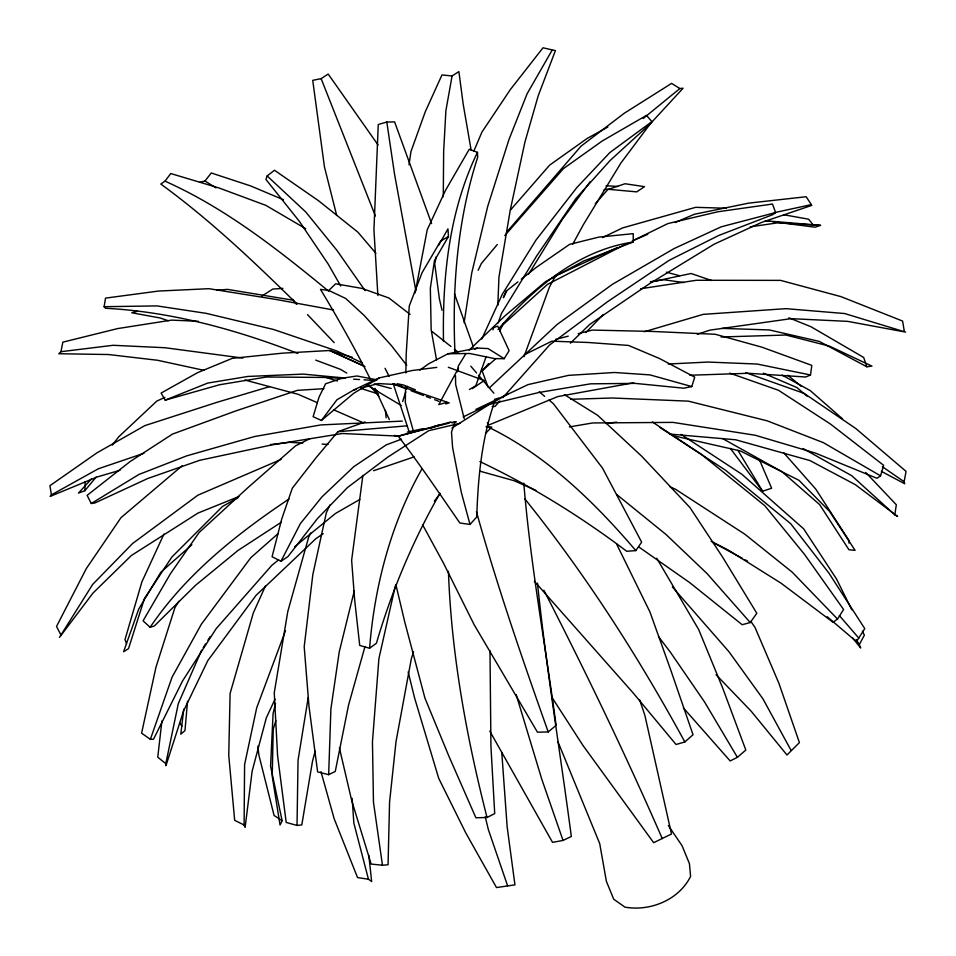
<?xml version="1.0" encoding="UTF-8"?>
<svg xmlns="http://www.w3.org/2000/svg" width="956" height="956" viewBox="0 0 956 956"><rect width="100%" height="100%" fill="white"/><g stroke="black" fill="none" stroke-linecap="round" stroke-linejoin="round"><path stroke-width="1.43" d="M848.964 543.116L848.976 540.475L815.791 489.149L783.621 452.654M275.041 699.147L266.33 717.813L252.157 771.11L245.118 827.322L244.091 825.016L244.593 764.585L256.686 707.87L285.474 630.757M443.273 196.816L443.656 151.239L445.902 110.597L452.08 75.954L458.892 71.604L463.206 104.276L471.129 150.14M315.157 751.201L312.516 761.167L301.797 824.909L297.029 825.434L298.045 760.271L308.214 697.545M405.607 386.26L405.308 402.488L413.673 432.112M405.858 372.995L406.216 353.816L409.264 305.98L422.062 272.711L440.608 241.043L448.448 236.55L447.958 228.89L438.529 245.489M91.465 478.872L78.452 493.117L84.869 490.703L85.156 481.752M329.975 504.935L326.295 512.918L312.827 574.58L304.199 646.77L308.979 706.257L317.631 771.886L328.661 774.683L330.907 708.886L339.237 651.861L354.329 590.7M497.813 305.358L498.96 277.132L510.301 209.902L524.975 141.87L538.204 95.815L555.412 50.608L542.996 47.8L510.385 89.517L481.908 132.119L473.841 151.108M187.531 701.298L184.974 730.599L180.804 734.184L183.755 709.101M362.874 475.371L351.629 560.3L354.664 599.926L359.719 645.443L369.59 648.24C374.549 585.98 390.92 523.422 421.895 469.002M161.923 720.92L157.752 757.212L165.806 763.641L165.95 765.672L183.612 710.834L207.822 660.596L256.089 595.337L315.815 538.73L323.188 533.675M689.862 375.242L748.428 373.282L805.753 377.011L810.509 374.979L811.811 365.371L762.004 347.207L715.303 334.277L652.135 331.433L592.35 330.083L578.177 333.656M409.013 164.814L410.972 151.55L425.265 111.792L441.959 74.962L452.08 75.954M669.869 434.072L735.702 439.784L809.923 460.553L855.321 484.656L897.624 516.467L894.816 514.806L896.322 504.756L865.694 472.443M464.126 322.698L471.738 272.998L487.751 206.233L508.962 139.552L527.115 93.748L551.994 50.405M457.422 371.824L458.318 366.005L465.811 353.768M297.878 353.481C236.144 329.629 171.817 311.764 105.459 308.262L104.12 306.697L105.53 298.117L158.565 291.054L208.934 288.688L276.26 299.491L333.536 310.007M415.131 292.871L427.236 229.751L445.448 190.459L469.265 149.244L477.462 152.351L477.677 157.31C457.267 220.549 452.033 287.159 454.996 353.242M881.372 471.356L904.723 483.748L904.137 481.728L906.061 471.392L855.799 428.515L804.115 393.394L745.62 372.625M204.237 370.39L157.621 360.281L108.554 354.533L58.806 353.732L60.933 351.7L62.857 342.152L117.624 328.589L171.662 320.117L198.358 321.3M436.199 256.782L434.741 263.856L439.413 298.953L442.042 310.318M165.806 763.641L178.294 703.664L201.632 650.164M395.282 586.016L378.911 658.553L372.446 741.928L373.473 802.263L382.472 865.228L388.064 864.762L389.57 802.084L395.999 741.701L411.307 658.827L413.542 651.801M275.519 703.425L273.093 713.499L270.572 766.234L282.139 820.726L280.048 824.992L272.221 776.296L273.237 729.213L275.83 720.681M364.965 646.638L348.51 705.253L335.269 771.444L328.661 774.683M569.418 426.914L592.66 422.958L672.964 422.385L755.204 435.243L815.396 453.084L876.927 478.275L880.56 475.849L883.643 465.309L830.441 424.034L778.507 390.287L729.763 373.139M451.925 428.073L489.257 404.472L538.861 392.498L590.545 383.834L635.095 383.38L683.755 388.196L691.797 386.571L694.701 377.118L659.628 358.572L628.522 345.439L588.322 342.487L551.851 341.184L524.282 354.796M503.812 396.095L507.672 394.039L494.682 401.616C481.657 438.553 477.988 478.048 476.757 516.957L470.005 524.438L459.884 523.004C439.617 493.834 419.899 464.269 398.234 436.175L394.135 435.446M402.631 401.532L405.726 391.852M406.611 389.08L407.495 386.308M454.901 422.026L451.507 432.184L452.594 447.444L461.27 492.232L470.005 524.438M492.961 329.856L493.726 327.585L497.741 326.08L509.106 350.649L504.194 358.691L494.766 358.631L469.719 353.493L447.994 353.768L428.945 363.65L419.768 370.139M178.844 601.276L174.936 607.598L155.959 667.216L141.596 733.18L150.367 739.358L172.032 677.254L201.346 624.244L250.735 557.754L278.292 533.436M375.887 253.256L357.855 232.129L318.515 200.724L274.48 170.24L267.142 175.94L265.923 179.429L299.336 221.314L328.159 263.999L340.706 285.987M486.198 356.492L475.801 385.746L469.396 389.498M498.088 323.056L501.553 313.305L536.758 255.814L575.715 198.788L610.119 160.489L650.008 124.089L683.086 88.227L679.883 88.549L643.221 118.484M523.996 356.648L549.449 287.051L555.806 275.364M477.462 152.351C449.093 210.882 442.305 277.156 443.5 341.471M265.613 585.67L253.352 612.82L230.097 693.482L228.747 755.383L234.674 820.308L244.091 825.016M481.788 339.01L502.294 294.305L535.946 240.147L576.838 187.579L609.892 152.53L651.92 121.615L646.471 115.401L602.184 141.01L563.431 168.626L504.792 235.582M163.966 534.022L141.918 581.822L124.997 639.6L126.503 643.496M478.155 270.285L481.31 263.593L497.275 244.545M310.664 533.066L308.704 537.033L287.78 611.553L274.252 692.789L277.575 755.61L286.203 822.435L297.029 825.434M499.713 330.991L503.645 323.009M504.529 294.83L506.537 290.887L517.937 281.877M365.144 421.907L337.838 431.73L315.815 458.044L292.333 488.169L281.697 519.132L272.078 556.739L280.968 561.244L300.399 523.565L321.873 496.977L353.756 466.707L386.26 444.875L401.508 439.151M852.394 637.664L860.711 648.001L859.325 644.559L864.367 635.166L862.384 631.151M458.569 367.881L438.78 404.591L446.751 402.428M572.752 244.198L583.339 224.72L620.958 162.926L651.92 121.615M439.987 493.272C412.956 540.51 391.721 590.951 376.437 643.185L369.59 648.24M448.448 236.55L434.454 260.606L430.343 288.198L431.156 329.736L436.522 359.826M528.68 274.121L562.259 219.545L590.246 181.556M238.892 496.546L198.035 513.049L131.295 555.567L92.947 593.114L59.499 637.365L92.636 584.451L132.561 543.534L197.868 495.196L281.112 459.418M827.239 616.74L856.48 641.655L864.774 628.63L828.983 573.182L790.66 523.661L725.592 470.256L659.736 427.356M203.21 647.678L205.564 643.938M207.93 640.197L210.284 636.457M711.168 541.335L728.197 550.023L780.909 583.088L833.023 622.248L837.528 619.058L843.586 609.486L804.605 554.504L764.872 505.772L701.286 454.279L652.327 421.943M479.888 461.581C531.787 486.222 580.901 516.658 626.718 551.277L635.824 550.596L641.655 542.16L602.567 468.201L553.369 403.671L549.019 400.014M639.217 547.262L689.706 582.622L742.179 624.722L750.233 622.547L756.817 613.286L722.521 557.013L690.005 507.612L641.643 456.179L597.715 415.358L564.315 394.577M377.166 379.89L356.982 375.983L342.033 378.229L325.614 383.762L319.065 397.051L313.102 416.697L321.431 420.449L336.954 399.751L353.696 390.012L379.365 377.871L412.036 370.546L436.82 367.379M296.993 304.044C253.902 261.574 209.77 219.749 160.811 184.042L165.006 181.15L170.777 173.55L219.211 188.045L265.876 205.373L305.717 228.711M112.306 445.126L118.628 436.916L156.808 401.078L164.91 397.373M310.031 438.601L295.547 445.855L248.07 487.512L199.159 532.456L170.443 573.696L143.089 620.814L150.104 627.315C185.858 574.448 236.479 534.129 289.047 498.996M199.876 182.261L204.978 181.019L211.276 172.976L250.651 185.93L283.49 199.78M434.371 501.099L439.808 494.156M84.869 490.703L96.138 477.032M143.926 453.287L98.337 468.775L51.409 494.885L50.166 496.403L97.345 476.913L120.026 470.268M506.525 232.32L581.021 146.184L624.256 113.25L671.578 83.399L679.883 88.549M750.83 621.352L755.013 627.423L778.937 683.349L799.407 742.609L786.979 755.001L751.105 711.121L716.044 674.709M510.444 210.093L549.616 165.149L587.092 138.501L607.873 127.04M595.265 203.843L607.813 189.563L625.045 183.743L644.499 186.659L636.768 191.869L606.391 189.121L603.69 190.244M499.904 400.934L495.029 406.42L492.125 406.563M502.832 397.636L549.628 344.937L607.622 301.654L669.2 260.307L718.685 235.487L772.866 214.622L775.591 212.555L772.484 204.034L717.825 211.778L667.862 223.596L632.263 240.972M482.744 370.175L488.659 363.615M498.064 329.521C533.352 288.413 577.95 250.293 633.254 241.999L633.231 233.658L598.862 237.1L569.609 244.366L536.185 267.453L521.355 279.164M585.861 332.533L603.356 314.452M485.54 433.403L491.743 427.045L485.995 426.758M370.342 379.138C354.963 348.558 338.173 318.611 320.487 289.369L328.78 290.457L335.628 283.801L362.013 288.425L388.961 298.021L410.088 314.381M570.397 343.168L589.649 324.466L650.176 283.275L714.084 244.21L761.406 222.473L811.835 205.361L806.147 196.733L748.644 203.138L694.331 214.275L675.151 222.521M469.157 350.135L504.983 315.85L545.661 281.542L583.375 261.108L633.254 241.999M489.412 387.825L557.001 324.55L612.33 284.374L674.219 248.512L721.266 226.799L775.591 212.555M501.207 326.355L547.43 284.434L625.666 244.186M191.857 544.741L160.895 572.166L138.739 609.032L123.587 651.741L128.498 648.682L144.44 598.528L171.889 557.025L222.485 506.501L238.056 497.694M534.368 581.248L633.027 692.801L676.059 744.509L684.855 741.952L693.028 734.734L671.052 670.909L649.961 611.995L616.572 543.976M481.346 371.406L495.65 358.823M683.397 707.942L730.157 760.94L737.399 757.331L745.823 750.054L722.593 687.806L698.717 629.61L656.712 558.22M182.345 465.608L120.982 517.662L86.291 568.629L56.523 626.443L61.136 635.417M422.791 525.131L443.68 563.514L474.128 624.686L537.463 732.188L548.218 731.926L556.105 725.341C545.302 644.619 530.449 564.351 523.792 483.186M278.602 559.834L271.755 565.414L216.211 628.618L182.632 680.792L153.498 739.239L150.367 739.358M294.544 546.832L335.568 513.408L359.838 499.462M321.431 420.449L353.792 393.239L379.365 377.871M553.512 277.826L557.097 275.137M472.324 388.614L484.226 380.536L448.328 367.283M280.968 561.244L287.983 556.547L317.332 518.726L347.494 487.536L387.646 457.219L428.742 430.678L460.326 423.245M281.327 522.215L238.008 550.441L195.538 585.311L154.298 626.001L150.104 627.315M336.703 215.447L324.431 166.798L312.731 80.352L321.132 78.631L328.195 74.054L378.074 144.989M261.657 296.229L272.795 289.059L282.916 288.389M323.965 388.686L297.4 390.347L236.084 410.829L172.462 434.096L130.028 461.617L87.127 495.363L91.274 503.501L138.931 474.463L186.683 455.869L254.547 436.534L320.81 424.93L402.345 421.106M395.88 584.594L404.735 621.914L424.942 698.143L448.794 755.957L475.909 817.786L487.022 817.488L494.718 813.592L490.942 746.552L489.986 650.737M474.797 349.322L477.355 348.044L488.062 348.582L504.194 358.691M551.755 697.091L582.981 745.453L653.665 842.69L671.506 834.002L644.87 715.327L639.672 699.935M463.194 416.924L494.682 401.616M602.495 237.602L622.619 227.91L695.645 207.333L726.393 208.241M489.759 731.065L552.52 842.356L563.036 840.443L571.33 836.476C560.168 752.014 546.246 667.874 537.475 583.148M475.885 409.443L528.059 384.611L568.545 375.361L614.565 372.493L649.996 374.895L691.797 386.571M558.447 274.527L617.719 247.389M632.681 240.769L647.75 234.292M352.358 357.305L329.76 350.494L282.414 353.17L232.26 358.357L197.557 372.673L161.11 393.071L165.197 400.146L207.667 383.093L247.819 376.461L303.231 374.107L345.475 378.086M430.606 428.24L438.924 425.121M373.557 470.722L414.103 456.884M730.312 448.376L762.625 491.253L771.623 488.217L759.375 459.645M765.278 220.752L820.535 225.365L815.05 227.193L772.591 221.696M697.33 334.265L709.961 330.131L791.03 318.659L847.733 321.371L905.607 332.102L844.674 313.544L785.963 308.657L703.174 314.369L644.44 331.708M445.735 403.946L449.2 402.894L393.167 383.643M269.712 386.606L217.048 402.297L144.786 425.647L96.855 452.905L49.939 485.684L51.409 494.885M165.197 400.146L219.665 384.73L266.485 377.011L326.976 377.465L343.252 378.504M431.598 223.596L394.613 121.914L386.81 122.045L378.253 124.519L373.939 229.834L377.883 295.524M494.443 399.369L498.721 398.138M451.041 421.907L398.234 436.175L449.248 423.09M137.21 311.298L131.737 312.755L160.106 317.978L168.22 320.738M353.696 390.012L356.433 389.295M360.531 388.22L378.289 383.571L403.109 384.91L415.382 389.773M555.52 339.368L568.258 336.154M774.336 212.662L810.736 204.751M407.232 432.088L423.161 428.658M434.741 426.161L439.079 425.229M650.869 282.08L691.057 273.5L711.67 280.538M447.994 353.768L477.355 348.044M452.2 422.624L456.299 421.847M501.792 752.623L507.158 826.916L514.949 884.862L496.487 887.55L465.787 832.939L438.72 778.339L414.51 697.677L408.176 671.925M91.274 503.501L95.003 502.916L147.654 478.538L199.756 460.29L271.624 444.946L342.379 433.51L399.775 436.175M650.343 281.721L663.548 279.714L683.731 282.558M640.568 288.76L696.338 280.275L780.562 280.371L840.969 296.635L902.595 321.061L904.28 331.135M750.257 226.823L778.065 222.784L820.535 225.365M633.649 382.794L557.718 396.597L488.767 425.026L487.333 422.636M606.295 423.52L616.608 422.134M451.28 422.66L455.665 422.086M722.186 328.386L769.353 329.951L819.328 341.411L866.829 366.769L871.968 366.136L829.485 346.156L785.916 335.03L721.111 336.978M60.933 351.7L113.071 345.295L165.018 347.733L242.955 358.094M270.512 444.552L289.465 442.329L302.825 443.058M337.838 431.73L407.375 425.802M217.12 290.242L227.516 289.381L293.468 300.268M668.244 364.009L708.109 362.061L757.056 364.033L810.509 374.979M570.636 399.285L612.318 397.995L688.356 401.15L767.202 420.831L823.319 442.628L880.56 475.849M104.12 306.697L156.987 305.908L206.209 313.353L273.607 329.497L336.823 350.971L362.396 362.945M322.112 444.098L328.039 444.421M606.116 185.751L617.946 186.456M353.612 379.162L359.528 379.544M363.973 379.831L375.804 380.584M382.472 865.228L371.167 864.081L351.7 800.554L339.392 747.879M766.736 220.944L769.664 221.314M368.813 855.381L371.657 881.563L368.454 879.233L357.544 877.584L334.194 818.814L320.977 771.707M783.609 214.73L808.585 219.187L813.209 224.911M397.349 383.786L401.663 384.635M674.243 435.948L740.314 450.933L798.941 480.282L829.473 511.293L855.082 550.345L848.94 549.748L819.65 504.613L782.02 471.75L722.664 438.613M374.143 383.954L391.183 388.483M244.856 380.022L298.153 394.314L317.225 402.631M666.428 272.197L679.19 275.627M479.84 471.153L514.017 480.689L535.874 490.332M324.538 376.999L337.289 381.014M361.392 388.614L378.397 393.98M315.719 360.125L340.432 369.327L346.765 373.091M393.083 383.882L405.559 388.638M411.104 390.741L423.568 395.497M426.34 396.549L430.499 398.138M434.645 399.716L438.804 401.305M788.891 317.798L810.939 326.725L863.686 357.46L866.829 366.769M763.426 373.187L796.957 387.586L807.211 396.274M333.56 409.777L363.531 422.863M670.12 486.903L675.569 489.305L744.808 534.189L792.094 572.058L837.528 619.058M365.049 366.578L329.76 350.494L363.447 365.873M328.78 290.457L345.714 298.475L364.212 315.492L391.53 345.737L406.742 365.347M165.006 181.15C225.413 208.097 277.861 249.444 328.637 291.198M486.688 426.316C545.649 454.59 593.772 501.35 635.824 550.596M712.674 542.327L742.442 558.376M745.035 559.762L747.616 561.16M782.116 375.099L810.27 390.622L842.571 418.907M803.171 448.591L851.832 475.777L894.816 514.806M368.299 385.889L401.221 405.44M204.978 181.019L216.008 187.866M681.054 434.383L741.976 474.331L803.661 528.847L836.56 579.061L851.784 609.785M282.139 820.726L274.085 815.456L258.849 754.917L257.905 746.098M882.304 466.659L904.137 481.728M374.119 388.71L377.548 391.255M432.327 331.744L450.945 346.478M454.435 349.239L457.924 351.999M616.68 494.479L665.938 534.416L706.926 573.433L750.233 622.547M787.756 375.23L801.367 386.427M539.22 391.793L544.657 396.358M672.355 586.912L728.914 651.681L762.912 698.788L790.994 750.257M267.142 175.94L305.8 212.029L336.978 250.424L365.108 290.648M307.485 314.62L334.182 342.63M839.392 615.616L858.835 638.13M470.818 366.208L476.578 372.96M478.502 375.206L493.87 393.203M371.31 387.192L378.923 396.334M524.796 498.841C585.765 574.532 638.333 656.688 684.855 741.952M658.565 636.732L670.24 652.004L704.536 701.955L737.399 757.331M292.644 299.336L296.264 304.068M668.316 825.506L682.082 845.749L689.443 863.686L690.579 876.377C678.939 899.955 650.283 911.546 625.009 907.16L613.74 899.238L606.379 881.301L599.711 843.586L557.91 741.677M179.62 722.748L181.915 726.106M856.17 639.492L859.325 644.559M737.924 450.348L762.625 491.253M385.041 368.311L389.08 376.222M543.904 590.294C585.717 671.889 625.571 754.511 662.245 838.543M374.919 388.363L389.331 419.541M375.409 216.008L321.132 78.631M481.513 369.171L488.134 387.204M454.447 293.683L473.375 346.956M548.218 731.926C522.394 659.174 497.168 586.124 476.447 511.735M563.036 840.443L541.825 779.331L516.18 694.594M507.588 885.746L488.361 829.605L485.23 816.771M393.788 385.459L409.586 433.116M368.454 879.233L353.84 823.056L352.155 798.32M464.234 418.68L455.665 384.539L455.474 375.6M487.022 817.488C466.492 736.945 451.375 654.49 448.424 571.294M415.812 290.481L394.541 174.171L386.81 122.045M385.411 410.387L386.152 417.76M506.537 290.887L503.418 297.603L506.537 290.887"/></g></svg>
